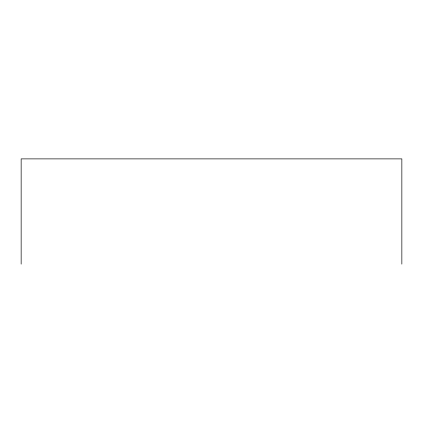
<?xml version="1.0" encoding="UTF-8"?>
<svg xmlns="http://www.w3.org/2000/svg" width="423" height="423" viewBox="0 0 423 423"><rect width="100%" height="100%" fill="white"/><g stroke="black" fill="none" stroke-linecap="round" stroke-linejoin="round"><path stroke-width="0.63" d="M401.85 264.116L401.85 158.884L21.15 158.884L21.15 264.116"/></g></svg>
